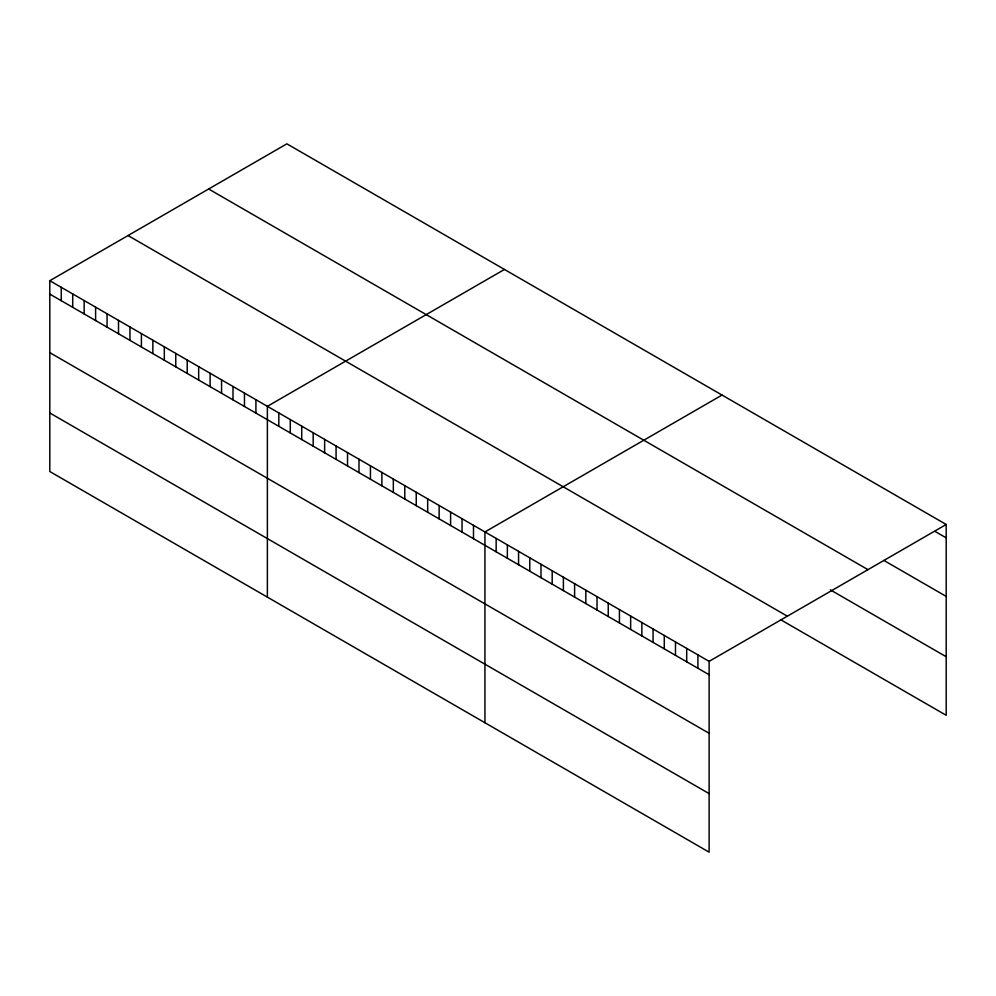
<?xml version="1.0" encoding="UTF-8"?>
<svg xmlns="http://www.w3.org/2000/svg" width="996" height="996" viewBox="0 0 996 996"><rect width="100%" height="100%" fill="white"/><g stroke="black" fill="none" stroke-linecap="round" stroke-linejoin="round"><path stroke-width="1.49" d="M49.8 280.71L709.115 661.356L709.115 852.165L49.8 471.519L49.8 280.71L286.885 143.835L946.2 524.481L946.2 715.29L780.565 619.661M504.462 269.443L267.376 406.331L267.376 597.139M722.038 395.063L484.94 531.939L484.94 722.747M709.115 661.356L946.2 524.481M934.995 531.391L946.2 537.865M883.938 560.462L946.2 596.405M208.65 189.003L867.964 569.65M830.378 589.869L946.2 656.738M128.036 235.542L787.35 616.188M49.8 294.094L709.115 674.74M49.8 352.646L709.115 733.293M49.8 412.966L709.115 793.613M697.897 654.895L697.897 668.266M686.692 648.421L686.692 661.805M675.487 641.947L675.487 655.331M664.282 635.473L664.282 648.857M653.065 629.011L653.065 642.383M641.86 622.537L641.86 635.921M630.655 616.063L630.655 629.447M619.437 609.589L619.437 622.973M608.232 603.128L608.232 616.499M597.027 596.654L597.027 610.038M585.822 590.18L585.822 603.564M574.605 583.706L574.605 597.09M563.4 577.244L563.4 590.616M552.195 570.77L552.195 584.154M540.99 564.296L540.99 577.68M529.772 557.822L529.772 571.206M518.567 551.348L518.567 564.732M507.362 544.887L507.362 558.258M496.157 538.413L496.157 551.796M473.498 525.328L473.498 538.712M462.044 518.717L462.044 532.101M450.59 512.106L450.59 525.49M439.136 505.495L439.136 518.879M427.682 498.884L427.682 512.268M416.241 492.273L416.241 505.657M404.787 485.662L404.787 499.046M393.333 479.051L393.333 492.435M381.879 472.44L381.879 485.824M370.437 465.829L370.437 479.213M358.983 459.218L358.983 472.602M347.529 452.607L347.529 465.991M336.075 445.996L336.075 459.38M324.634 439.385L324.634 452.769M313.18 432.774L313.18 446.158M301.726 426.164L301.726 439.547M290.272 419.553L290.272 432.936M278.818 412.942L278.818 426.313M255.922 399.72L255.922 413.091M244.468 393.109L244.468 406.48M233.014 386.498L233.014 399.869M221.573 379.887L221.573 393.258M210.119 373.276L210.119 386.647M198.665 366.665L198.665 380.036M187.211 360.054L187.211 373.425M175.757 353.443L175.757 366.814M164.315 346.82L164.315 360.203M152.861 340.209L152.861 353.592M141.407 333.598L141.407 346.982M129.953 326.987L129.953 340.371M118.512 320.376L118.512 333.76M107.058 313.765L107.058 327.149M95.604 307.154L95.604 320.538M84.15 300.543L84.15 313.927M72.708 293.932L72.708 307.316M61.254 287.321L61.254 300.705"/></g></svg>
